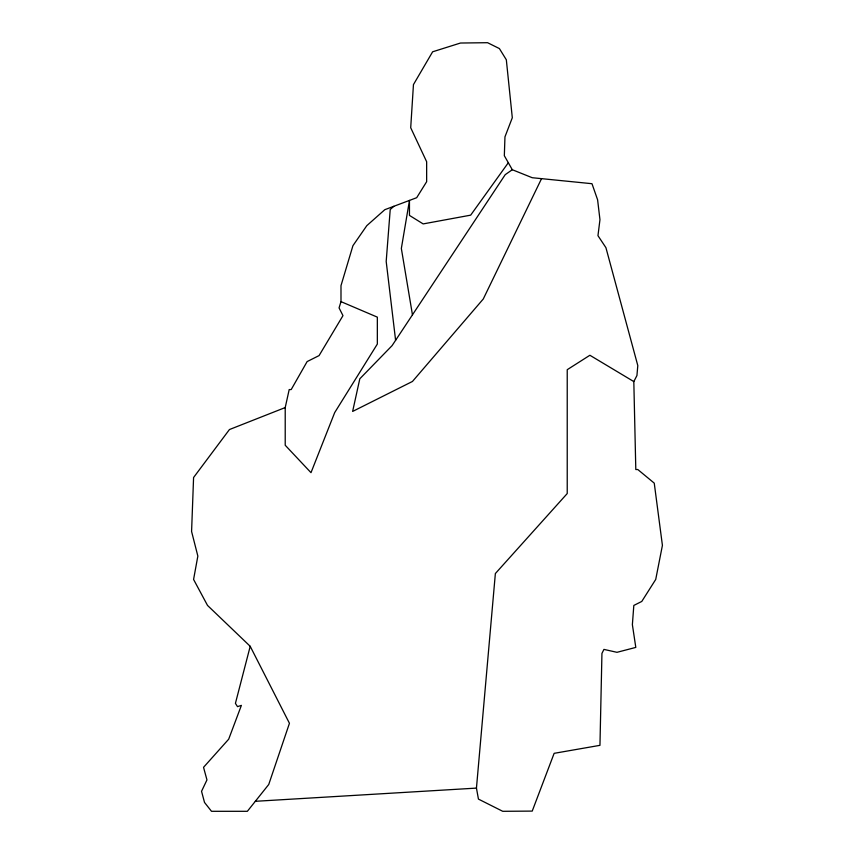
<?xml version="1.0" encoding="UTF-8"?>
<svg xmlns="http://www.w3.org/2000/svg" width="854" height="854" viewBox="0 0 854 854"><rect width="100%" height="100%" fill="white"/><g stroke="black" fill="none" stroke-linecap="round" stroke-linejoin="round"><path stroke-width="1.28" d="M476.447 788.103L495.363 573.546L567.227 493.548L567.227 369.697L589.89 355.264L633.817 381.578L635.803 469.529L637.799 469.529L654.249 483.14L662.416 545.375L655.723 579.45L641.781 601.44L633.817 605.433L632.376 624.658L635.803 647.407L616.983 652.317L603.938 649.403L601.942 653.406L599.956 745.339L554.139 753.335L532.223 811.097L502.728 811.3L478.443 799.098L476.447 788.103L255.335 801.308M340.992 301.633L377.34 317.144L377.34 344.066L334.693 412.589L310.995 472.668L285.215 445.254L285.215 407.561L289.196 389.573L291.193 389.573L307.12 361.594L319.076 355.595L342.977 315.628L339.059 307.899L340.992 301.633L340.992 285.642L352.937 245.674L366.804 225.659L384.812 209.689L416.688 197.701L426.648 181.71L426.648 161.726L410.71 127.748L413.453 84.599L432.626 51.795L460.477 43.031L487.57 42.7L499.398 48.571L506.326 59.791L512.304 117.756L504.96 136.853L504.33 155.727L512.304 169.722L532.223 177.717L591.982 183.706L597.597 199.772L599.956 219.691L597.96 235.672L605.924 247.671L637.799 365.587L636.935 375.546L633.817 381.578M250.211 646.307L235.416 703.376L237.519 706.642L241.394 705.372L228.68 739.212L203.54 767.33L206.956 779.915L201.544 791.316L204.512 802.44L211.504 811.3L247.361 811.3L268.743 784.484L289.442 723.295L250.211 646.307L207.522 605.433L193.58 579.45L197.85 556.082L191.584 531.487L193.58 477.514L229.438 429.551L285.215 407.561M541.543 178.646L483.279 298.985L412.461 381.46L352.627 411.436L359.812 378.792L392.071 345.646L505.216 174.664L512.304 169.722M508.322 162.73L470.671 215.155L423.157 223.908L409.461 215.411L409.461 200.423L401.348 248.45L412.461 314.838M393.843 206.294L390.225 209.508L386.189 261.441L395.605 340.308"/></g></svg>
